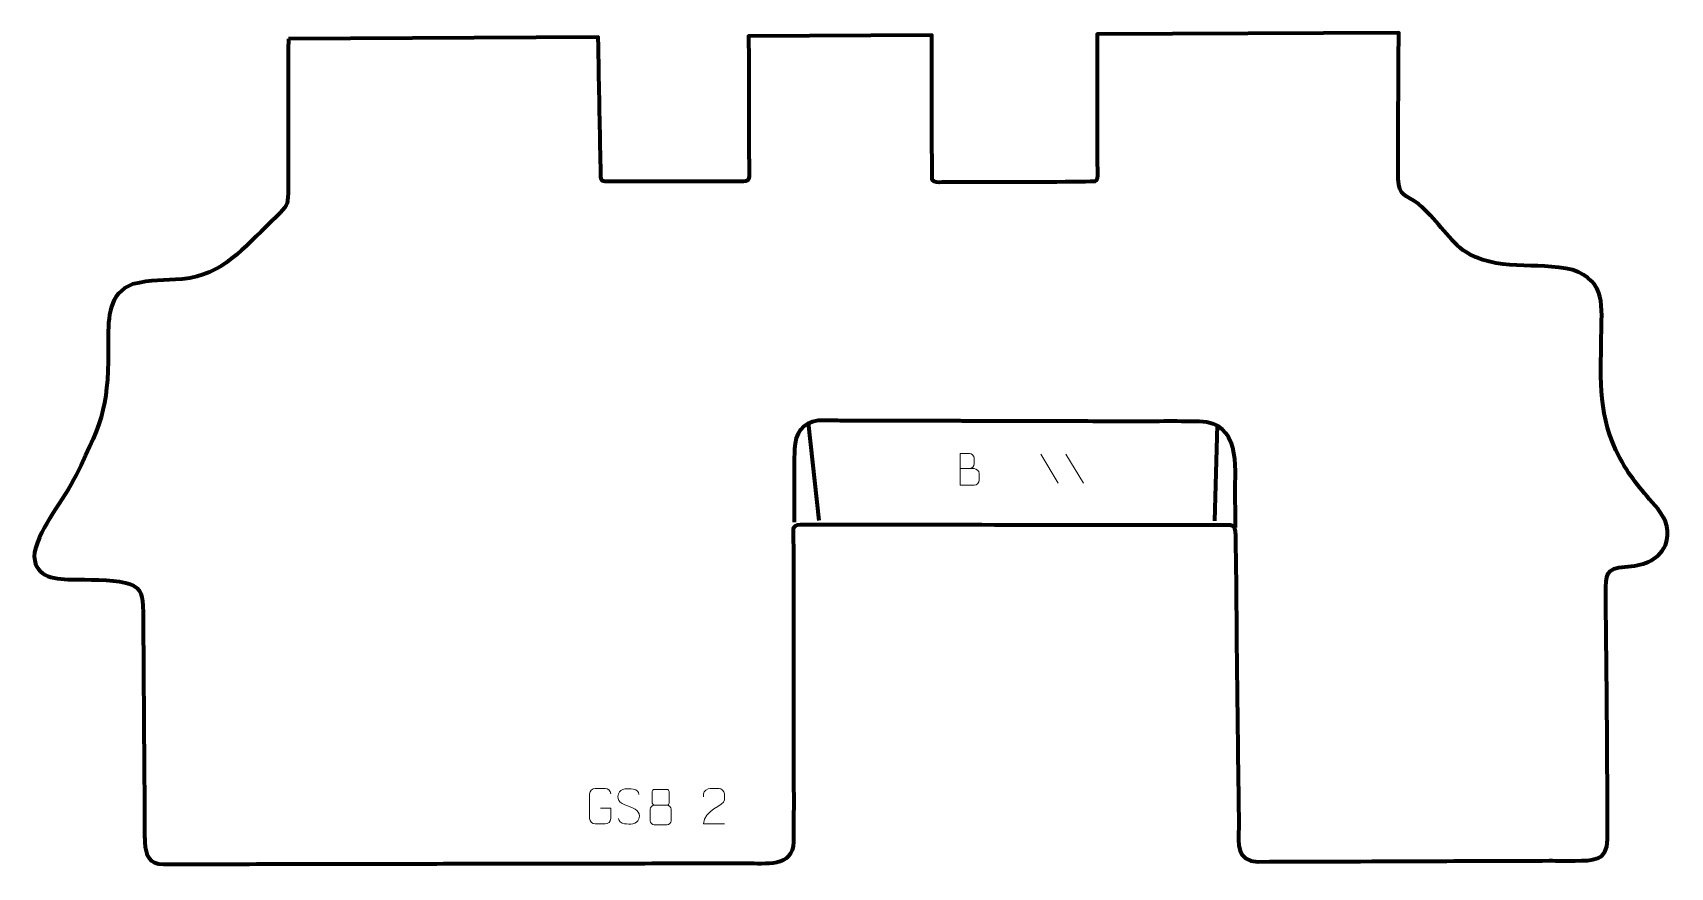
# Model space of a CAD drawing. Header units: millimetres. Extents: x 1115 to 2266, y 251 to 838.
import ezdxf

# ---------------------------------------------------------------- set-up
doc = ezdxf.new("R2010")
doc.units = ezdxf.units.MM
doc.header["$MEASUREMENT"] = 0
doc.layers.add('layer 1', color=7, linetype='Continuous')
doc.layers.add('layer 2', color=7, linetype='Continuous')

msp = doc.modelspace()

# ---------------------------------------------------------------- linework, layer by layer
at = {"layer": 'layer 1', "color": 142, "lineweight": 158}
msp.add_open_spline([(1650.5094, 493.2479), (1650.5625, 510.1689), (1649.9188, 528.157), (1650.7149, 544.9389), (1650.7149, 544.9389), (1651.216, 555.5016), (1655.7279, 563.8117), (1667.0439, 565.02), (1667.0439, 565.02), (1671.497, 565.3572), (1677.8644, 564.9764), (1682.5787, 564.9643), (1682.5787, 564.9643), (1708.0816, 564.8987), (1733.5844, 564.8323), (1759.0873, 564.7663), (1759.0873, 564.7663), (1763.2315, 564.7556), (1767.3756, 564.7449), (1771.5199, 564.7341), (1771.5199, 564.7341), (1771.5199, 564.7341), (1772.4762, 564.7316), (1772.4762, 564.7316), (1772.4762, 564.7316), (1778.852, 564.7152), (1785.2277, 564.6986), (1791.6033, 564.6822), (1791.6033, 564.6822), (1803.7172, 564.6508), (1815.8311, 564.6194), (1827.9449, 564.5881), (1827.9449, 564.5881), (1847.072, 564.5385), (1866.1992, 564.489), (1885.3262, 564.4394), (1885.3262, 564.4394), (1901.8642, 564.4038), (1918.5338, 564.7063), (1935.0532, 564.3317), (1935.0532, 564.3317), (1963.822, 563.6792), (1960.051, 533.0519), (1960.1082, 512.7197), (1960.1082, 512.7197), (1960.2031, 504.9963), (1960.2981, 497.2729), (1960.393, 489.5495)], degree=3, knots=[0, 0, 0, 0, 0.076923077, 0.076923077, 0.076923077, 0.076923077, 0.153846154, 0.153846154, 0.153846154, 0.153846154, 0.230769231, 0.230769231, 0.230769231, 0.230769231, 0.307692308, 0.307692308, 0.307692308, 0.307692308, 0.384615385, 0.384615385, 0.384615385, 0.384615385, 0.461538462, 0.461538462, 0.461538462, 0.461538462, 0.538461538, 0.538461538, 0.538461538, 0.538461538, 0.615384615, 0.615384615, 0.615384615, 0.615384615, 0.692307692, 0.692307692, 0.692307692, 0.692307692, 0.769230769, 0.769230769, 0.769230769, 0.769230769, 0.846153846, 0.846153846, 0.846153846, 0.846153846, 1, 1, 1, 1], dxfattribs=at)
for points in [[(1660.0198, 563.2511), (1660.0198, 563.2511), (1667.531, 494.4962), (1667.531, 494.4962)], [(1947.5957, 561.4666), (1947.5957, 561.4666), (1945.7375, 494.2512), (1945.7375, 494.2512)]]:
    msp.add_open_spline(points, degree=3, dxfattribs=at)
at = {"layer": 'layer 2', "color": 242, "lineweight": 158}
msp.add_open_spline([(1294.459, 833.4142), (1294.459, 833.4142), (1512.3799, 834.686), (1512.3799, 834.686), (1512.3799, 834.686), (1512.5002, 828.3084), (1512.6203, 821.9308), (1512.7406, 815.5532), (1512.7406, 815.5532), (1513.2272, 789.7295), (1513.7065, 763.9056), (1514.192, 738.0819), (1514.192, 738.0819), (1514.2927, 732.7259), (1515.0435, 732.9514), (1520.2385, 732.9562), (1520.2385, 732.9562), (1532.9313, 732.9677), (1545.628, 733.0154), (1558.3214, 733.0385), (1558.3214, 733.0385), (1576.9936, 733.0724), (1595.8343, 732.9282), (1614.4843, 733.1361), (1614.4843, 733.1361), (1617.1746, 733.1662), (1618.2006, 733.5249), (1618.4246, 736.4027), (1618.4246, 736.4027), (1618.6943, 739.868), (1618.4152, 745.8351), (1618.4043, 749.5702), (1618.4043, 749.5702), (1618.33, 774.9611), (1618.2569, 800.352), (1618.1832, 825.7429), (1618.1832, 825.7429), (1618.1739, 828.9167), (1618.1647, 832.0906), (1618.1555, 835.2644), (1618.1555, 835.2644), (1618.1555, 835.2644), (1747.0196, 835.9692), (1747.0196, 835.9692), (1747.0196, 835.9692), (1747.0321, 826.6032), (1746.9375, 734.8928), (1747.3158, 734.2111), (1747.3158, 734.2111), (1748.6192, 731.8621), (1751.577, 732.4822), (1754.1425, 732.4892), (1754.1425, 732.4892), (1766.8894, 732.5239), (1779.637, 732.5747), (1792.3841, 732.616), (1792.3841, 732.616), (1800.0141, 732.6408), (1859.4462, 732.4941), (1861.5562, 733.1041), (1861.5562, 733.1041), (1864.1577, 733.8563), (1863.3888, 739.7582), (1863.3825, 741.7035), (1863.3825, 741.7035), (1863.3212, 760.5581), (1863.2943, 779.414), (1863.2528, 798.2689), (1863.2528, 798.2689), (1863.2395, 804.3387), (1863.2261, 810.4085), (1863.2128, 816.4783), (1863.2128, 816.4783), (1863.1988, 822.8676), (1863.1847, 829.2569), (1863.1707, 835.6462), (1863.1707, 835.6462), (1863.1707, 835.6462), (1863.1686, 836.6046), (1863.1686, 836.6046), (1863.1686, 836.6046), (1863.1686, 836.6046), (2075.3402, 837.7018), (2075.3402, 837.7018), (2075.3402, 837.7018), (2075.2156, 803.4681), (2074.8279, 769.2351), (2074.9285, 735.0007), (2074.9285, 735.0007), (2075.3942, 722.0601), (2080.0084, 724.2728), (2089.3626, 717.062), (2089.3626, 717.062), (2101.1509, 707.1791), (2109.3252, 693.5678), (2120.5357, 684.6402), (2120.5357, 684.6402), (2144.212, 668.7388), (2171.9947, 676.9763), (2197.6059, 670.9092), (2197.6059, 670.9092), (2221.6066, 662.6618), (2217.9242, 644.7079), (2217.7954, 623.6973), (2217.7954, 623.6973), (2217.4414, 592.0867), (2215.4294, 567.5953), (2230.768, 538.4934), (2230.768, 538.4934), (2239.3109, 522.9153), (2246.5248, 515.5825), (2257.6747, 502.402), (2257.6747, 502.402), (2263.6803, 495.075), (2266.2864, 486.4123), (2262.8708, 477.2023), (2262.8708, 477.2023), (2257.2337, 465.443), (2246.407, 462.7762), (2234.4536, 461.9322), (2234.4536, 461.9322), (2221.123, 460.9911), (2220.7907, 456.1277), (2220.9277, 443.5399), (2220.9277, 443.5399), (2221.5519, 385.8052), (2222.1143, 327.915), (2222.2146, 270.1818), (2222.2146, 270.1818), (2222.2417, 254.589), (2211.4313, 255.3218), (2199.3228, 255.1311), (2199.3228, 255.1311), (2193.235, 255.0353), (2187.1419, 255.1631), (2181.0528, 255.1522), (2181.0528, 255.1522), (2155.5334, 255.0643), (2130.014, 254.9766), (2104.4946, 254.8887), (2104.4946, 254.8887), (2061.8233, 254.7416), (2019.1431, 254.509), (1976.473, 254.4297), (1976.473, 254.4297), (1960.9232, 254.8567), (1962.7385, 266.7383), (1962.7968, 278.6141), (1962.7968, 278.6141), (1962.8757, 294.6719), (1962.4382, 311.146), (1962.2507, 327.2478), (1962.2507, 327.2478), (1961.9545, 352.6751), (1961.6583, 378.1026), (1961.3622, 403.53), (1961.3622, 403.53), (1961.053, 430.339), (1961.0649, 457.2912), (1960.458, 484.0783), (1960.458, 484.0783), (1960.2627, 492.7014), (1958.1075, 491.4865), (1950.1972, 491.4447), (1950.1972, 491.4447), (1925.3486, 491.3134), (1900.4241, 491.4688), (1875.5674, 491.4909), (1875.5674, 491.4909), (1862.816, 491.5021), (1850.0647, 491.5134), (1837.3133, 491.5246), (1837.3133, 491.5246), (1824.8808, 491.5355), (1812.4482, 491.5465), (1800.0158, 491.5574), (1800.0158, 491.5574), (1752.4967, 491.5996), (1704.9769, 491.6841), (1657.4582, 491.7165), (1657.4582, 491.7165), (1648.4484, 491.7226), (1649.7111, 490.1792), (1649.7796, 481.5053), (1649.7796, 481.5053), (1650.0735, 444.3145), (1649.8427, 406.93), (1649.8671, 369.7172), (1649.8671, 369.7172), (1649.8914, 336.0082), (1650.2487, 302.1646), (1649.9378, 268.4728), (1649.9378, 268.4728), (1649.7719, 250.5052), (1629.2227, 253.4102), (1616.8938, 253.3899), (1616.8938, 253.3899), (1612.752, 253.3831), (1608.6102, 253.3762), (1604.4684, 253.3695), (1604.4684, 253.3695), (1598.4151, 253.3594), (1592.3616, 253.3495), (1586.3082, 253.3396), (1586.3082, 253.3396), (1579.9362, 253.3291), (1573.5642, 253.3186), (1567.1922, 253.3082), (1567.1922, 253.3082), (1561.4574, 253.2987), (1555.7226, 253.2893), (1549.9879, 253.2799), (1549.9879, 253.2799), (1524.4999, 253.238), (1499.0119, 253.1961), (1473.524, 253.1542), (1473.524, 253.1542), (1460.7799, 253.1333), (1448.0359, 253.1123), (1435.292, 253.0914), (1435.292, 253.0914), (1423.1852, 253.0715), (1411.0783, 253.0516), (1398.9715, 253.0316), (1398.9715, 253.0316), (1392.9182, 253.0217), (1386.8648, 253.0118), (1380.8114, 253.0019), (1380.8114, 253.0019), (1374.4394, 252.9913), (1368.0674, 252.9809), (1361.6954, 252.9705), (1361.6954, 252.9705), (1355.3234, 252.9599), (1348.9514, 252.9495), (1342.5794, 252.939), (1342.5794, 252.939), (1336.8446, 252.9296), (1331.1098, 252.9202), (1325.375, 252.9108), (1325.375, 252.9108), (1312.6311, 252.8898), (1299.887, 252.8689), (1287.143, 252.8479), (1287.143, 252.8479), (1260.3321, 252.8062), (1233.4654, 252.6555), (1206.6617, 252.7161), (1206.6617, 252.7161), (1196.3859, 252.7393), (1194.1449, 258.7492), (1193.5309, 268.0636), (1193.5309, 268.0636), (1193.1753, 273.4608), (1193.4015, 279.0777), (1193.3782, 284.5034), (1193.3782, 284.5034), (1193.3471, 288.3253), (1193.3159, 292.1472), (1193.2848, 295.969), (1193.2848, 295.969), (1193.1295, 315.0785), (1192.9744, 334.1878), (1192.8191, 353.2971), (1192.8191, 353.2971), (1192.6013, 380.3888), (1192.6025, 407.5267), (1192.1811, 434.6109), (1192.1811, 434.6109), (1191.9604, 443.7152), (1189.259, 448.4689), (1179.9338, 450.7145), (1179.9338, 450.7145), (1169.7255, 453.0362), (1152.7675, 452.9035), (1141.89, 452.9964), (1141.89, 452.9964), (1128.564, 453.25), (1114.7086, 455.0776), (1115.8329, 472.0669), (1115.8329, 472.0669), (1120.2387, 490.9041), (1136.3763, 508.666), (1145.1852, 526.3037), (1145.1852, 526.3037), (1165.1264, 566.6136), (1168.1117, 576.6466), (1167.7346, 621.921), (1167.7346, 621.921), (1167.7728, 637.3739), (1168.0451, 654.6653), (1184.9275, 660.6792), (1184.9275, 660.6792), (1198.3773, 664.1378), (1206.8298, 663.2106), (1219.8762, 664.3742), (1219.8762, 664.3742), (1248.578, 667.2057), (1262.8949, 686.3359), (1282.3576, 704.8499), (1282.3576, 704.8499), (1285.33, 707.6774), (1292.489, 714.0168), (1293.6613, 717.7968), (1293.6613, 717.7968), (1294.6669, 721.0395), (1294.2224, 734.8591), (1294.2317, 739.1892), (1294.2317, 739.1892), (1294.2982, 770.2803), (1294.3828, 801.3714), (1294.4566, 832.4624), (1294.4566, 832.4624), (1294.4566, 832.4624), (1294.459, 833.4142), (1294.459, 833.4142)], degree=3, knots=[0, 0, 0, 0, 0.0125, 0.0125, 0.0125, 0.0125, 0.025, 0.025, 0.025, 0.025, 0.0375, 0.0375, 0.0375, 0.0375, 0.05, 0.05, 0.05, 0.05, 0.0625, 0.0625, 0.0625, 0.0625, 0.075, 0.075, 0.075, 0.075, 0.0875, 0.0875, 0.0875, 0.0875, 0.1, 0.1, 0.1, 0.1, 0.1125, 0.1125, 0.1125, 0.1125, 0.125, 0.125, 0.125, 0.125, 0.1375, 0.1375, 0.1375, 0.1375, 0.15, 0.15, 0.15, 0.15, 0.1625, 0.1625, 0.1625, 0.1625, 0.175, 0.175, 0.175, 0.175, 0.1875, 0.1875, 0.1875, 0.1875, 0.2, 0.2, 0.2, 0.2, 0.2125, 0.2125, 0.2125, 0.2125, 0.225, 0.225, 0.225, 0.225, 0.2375, 0.2375, 0.2375, 0.2375, 0.25, 0.25, 0.25, 0.25, 0.2625, 0.2625, 0.2625, 0.2625, 0.275, 0.275, 0.275, 0.275, 0.2875, 0.2875, 0.2875, 0.2875, 0.3, 0.3, 0.3, 0.3, 0.3125, 0.3125, 0.3125, 0.3125, 0.325, 0.325, 0.325, 0.325, 0.3375, 0.3375, 0.3375, 0.3375, 0.35, 0.35, 0.35, 0.35, 0.3625, 0.3625, 0.3625, 0.3625, 0.375, 0.375, 0.375, 0.375, 0.3875, 0.3875, 0.3875, 0.3875, 0.4, 0.4, 0.4, 0.4, 0.4125, 0.4125, 0.4125, 0.4125, 0.425, 0.425, 0.425, 0.425, 0.4375, 0.4375, 0.4375, 0.4375, 0.45, 0.45, 0.45, 0.45, 0.4625, 0.4625, 0.4625, 0.4625, 0.475, 0.475, 0.475, 0.475, 0.4875, 0.4875, 0.4875, 0.4875, 0.5, 0.5, 0.5, 0.5, 0.5125, 0.5125, 0.5125, 0.5125, 0.525, 0.525, 0.525, 0.525, 0.5375, 0.5375, 0.5375, 0.5375, 0.55, 0.55, 0.55, 0.55, 0.5625, 0.5625, 0.5625, 0.5625, 0.575, 0.575, 0.575, 0.575, 0.5875, 0.5875, 0.5875, 0.5875, 0.6, 0.6, 0.6, 0.6, 0.6125, 0.6125, 0.6125, 0.6125, 0.625, 0.625, 0.625, 0.625, 0.6375, 0.6375, 0.6375, 0.6375, 0.65, 0.65, 0.65, 0.65, 0.6625, 0.6625, 0.6625, 0.6625, 0.675, 0.675, 0.675, 0.675, 0.6875, 0.6875, 0.6875, 0.6875, 0.7, 0.7, 0.7, 0.7, 0.7125, 0.7125, 0.7125, 0.7125, 0.725, 0.725, 0.725, 0.725, 0.7375, 0.7375, 0.7375, 0.7375, 0.75, 0.75, 0.75, 0.75, 0.7625, 0.7625, 0.7625, 0.7625, 0.775, 0.775, 0.775, 0.775, 0.7875, 0.7875, 0.7875, 0.7875, 0.8, 0.8, 0.8, 0.8, 0.8125, 0.8125, 0.8125, 0.8125, 0.825, 0.825, 0.825, 0.825, 0.8375, 0.8375, 0.8375, 0.8375, 0.85, 0.85, 0.85, 0.85, 0.8625, 0.8625, 0.8625, 0.8625, 0.875, 0.875, 0.875, 0.875, 0.8875, 0.8875, 0.8875, 0.8875, 0.9, 0.9, 0.9, 0.9, 0.9125, 0.9125, 0.9125, 0.9125, 0.925, 0.925, 0.925, 0.925, 0.9375, 0.9375, 0.9375, 0.9375, 0.95, 0.95, 0.95, 0.95, 0.9625, 0.9625, 0.9625, 0.9625, 0.975, 0.975, 0.975, 0.975, 1, 1, 1, 1], dxfattribs=at)
at = {"layer": 'layer 2', "color": 250, "lineweight": 9}
for points, knots in [([(1766.9751, 530.995), (1770.2341, 530.9954), (1773.4935, 530.9954), (1776.7532, 530.995), (1776.7532, 530.995), (1778.5225, 530.9795), (1780.2454, 529.4245), (1780.2454, 527.5887), (1780.2454, 527.5887), (1780.2451, 526.5779), (1780.2451, 523.8466), (1780.2454, 522.8355), (1780.2454, 522.8355), (1780.2613, 521.1714), (1778.88, 519.3676), (1776.8006, 519.3828), (1776.8006, 519.3828), (1773.5406, 519.3831), (1770.2809, 519.3831), (1767.0216, 519.3828), (1767.0216, 519.3828), (1767.0216, 526.8332), (1767.0216, 534.2833), (1767.0216, 541.7331), (1767.0216, 541.7331), (1769.1477, 541.7331), (1771.2741, 541.7331), (1773.4006, 541.7331), (1773.4006, 541.7331), (1774.9061, 541.7489), (1776.7841, 540.0377), (1776.8, 538.28), (1776.8, 538.28), (1776.7996, 536.4294), (1776.7996, 536.2987), (1776.8, 534.4478), (1776.8, 534.4478), (1776.8154, 532.5972), (1775.1545, 530.9795), (1773.3541, 530.995)], [0, 0, 0, 0, 0.090909091, 0.090909091, 0.090909091, 0.090909091, 0.181818182, 0.181818182, 0.181818182, 0.181818182, 0.272727273, 0.272727273, 0.272727273, 0.272727273, 0.363636364, 0.363636364, 0.363636364, 0.363636364, 0.454545455, 0.454545455, 0.454545455, 0.454545455, 0.545454545, 0.545454545, 0.545454545, 0.545454545, 0.636363636, 0.636363636, 0.636363636, 0.636363636, 0.727272727, 0.727272727, 0.727272727, 0.727272727, 0.818181818, 0.818181818, 0.818181818, 0.818181818, 1, 1, 1, 1]), ([(1514.0322, 291.9997), (1514.0322, 291.9997), (1521.2003, 291.9997), (1521.2003, 291.9997), (1521.2003, 291.9997), (1521.2003, 291.9997), (1521.2003, 284.8316), (1521.2003, 284.8316), (1521.2003, 284.8316), (1521.0606, 282.5082), (1519.3834, 281.0286), (1517.2356, 281.0178), (1517.2356, 281.0178), (1514.9038, 281.0182), (1512.5718, 281.0182), (1510.2403, 281.0178), (1510.2403, 281.0178), (1508.3154, 280.9124), (1506.3432, 282.7969), (1506.3544, 284.8142), (1506.3544, 284.8142), (1506.3548, 290.5843), (1506.3548, 296.354), (1506.3544, 302.1233), (1506.3544, 302.1233), (1506.3586, 304.2614), (1508.1054, 305.9806), (1510.2577, 305.9672), (1510.2577, 305.9672), (1512.5834, 305.9672), (1514.9095, 305.9672), (1517.2356, 305.9672), (1517.2356, 305.9672), (1519.1823, 306.0026), (1521.1737, 304.5111), (1521.2003, 302.0734)], [0, 0, 0, 0, 0.1, 0.1, 0.1, 0.1, 0.2, 0.2, 0.2, 0.2, 0.3, 0.3, 0.3, 0.3, 0.4, 0.4, 0.4, 0.4, 0.5, 0.5, 0.5, 0.5, 0.6, 0.6, 0.6, 0.6, 0.7, 0.7, 0.7, 0.7, 0.8, 0.8, 0.8, 0.8, 1, 1, 1, 1]), ([(1533.7773, 293.4908), (1529.529, 294.9612), (1524.6209, 296.757), (1526.626, 302.2773), (1526.626, 302.2773), (1528.1295, 306.4172), (1533.3431, 306.0287), (1536.9467, 305.4276), (1536.9467, 305.4276), (1539.8073, 304.9504), (1540.672, 303.7372), (1540.9826, 301.6531)], [0, 0, 0, 0, 0.25, 0.25, 0.25, 0.25, 0.5, 0.5, 0.5, 0.5, 1, 1, 1, 1]), ([(1550.3159, 303.8059), (1550.3159, 301.5929), (1550.3159, 297.9106), (1550.3159, 295.6973), (1550.3159, 295.6973), (1550.3309, 295.1899), (1551.1383, 294.2585), (1551.8384, 294.2597), (1551.8384, 294.2597), (1554.8083, 294.2599), (1557.7785, 294.175), (1560.7489, 294.1747), (1560.7489, 294.1747), (1561.546, 294.1789), (1562.2667, 294.9692), (1562.2641, 295.6899), (1562.2641, 295.6899), (1562.2638, 297.9059), (1562.2638, 301.5906), (1562.2641, 303.8059), (1562.2641, 303.8059), (1562.2456, 304.5167), (1561.6342, 305.2771), (1560.8003, 305.2697), (1560.8003, 305.2697), (1557.7832, 305.2694), (1554.7663, 305.2694), (1551.7497, 305.2697), (1551.7497, 305.2697), (1551.1233, 305.2773), (1550.2992, 304.5663), (1550.3159, 303.8059)], [0, 0, 0, 0, 0.111111111, 0.111111111, 0.111111111, 0.111111111, 0.222222222, 0.222222222, 0.222222222, 0.222222222, 0.333333333, 0.333333333, 0.333333333, 0.333333333, 0.444444444, 0.444444444, 0.444444444, 0.444444444, 0.555555556, 0.555555556, 0.555555556, 0.555555556, 0.666666667, 0.666666667, 0.666666667, 0.666666667, 0.777777778, 0.777777778, 0.777777778, 0.777777778, 1, 1, 1, 1]), ([(1601.1487, 281.0036), (1596.2343, 281.0039), (1591.3199, 281.0039), (1586.4058, 281.0036), (1586.4058, 281.0036), (1586.4058, 290.9359), (1601.0568, 293.5771), (1601.1487, 297.8874), (1601.1487, 297.8874), (1601.1484, 299.3115), (1601.1484, 300.7352), (1601.1487, 302.1585), (1601.1487, 302.1585), (1601.1318, 304.2356), (1599.009, 305.9604), (1597.338, 305.9777), (1597.338, 305.9777), (1595.2648, 305.9773), (1593.1919, 305.9773), (1591.1195, 305.9777), (1591.1195, 305.9777), (1589.2974, 305.9942), (1586.4727, 304.2021), (1586.4058, 302.1085), (1586.4058, 302.1085), (1586.4058, 302.1085), (1586.4058, 300.0537), (1586.4058, 300.0537)], [0, 0, 0, 0, 0.125, 0.125, 0.125, 0.125, 0.25, 0.25, 0.25, 0.25, 0.375, 0.375, 0.375, 0.375, 0.5, 0.5, 0.5, 0.5, 0.625, 0.625, 0.625, 0.625, 0.75, 0.75, 0.75, 0.75, 1, 1, 1, 1]), ([(1533.7773, 293.4907), (1537.7959, 291.844), (1542.8254, 289.9557), (1540.9914, 284.5954), (1540.9914, 284.5954), (1539.5316, 280.329), (1534.6208, 280.5857), (1530.8947, 281.1404), (1530.8947, 281.1404), (1528.1447, 281.5502), (1526.9238, 282.7637), (1526.5458, 284.8759)], [0, 0, 0, 0, 0.25, 0.25, 0.25, 0.25, 0.5, 0.5, 0.5, 0.5, 1, 1, 1, 1]), ([(1548.8571, 291.2877), (1548.8571, 288.1169), (1548.8571, 286.4148), (1548.8571, 283.2434), (1548.8571, 283.2434), (1548.8486, 282.0215), (1550.5465, 280.3288), (1551.7991, 280.3203), (1551.7991, 280.3203), (1554.7822, 280.3206), (1557.7655, 280.3206), (1560.7489, 280.3203), (1560.7489, 280.3203), (1562.0722, 280.332), (1563.6926, 281.9536), (1563.6815, 283.2528), (1563.6815, 283.2528), (1563.6812, 286.421), (1563.6812, 288.1198), (1563.6815, 291.2877), (1563.6815, 291.2877), (1563.6118, 292.6681), (1562.034, 294.2467), (1560.7286, 294.2406), (1560.7286, 294.2406), (1557.752, 294.2403), (1554.7754, 294.2403), (1551.7991, 294.2406), (1551.7991, 294.2406), (1550.7196, 294.247), (1548.8733, 292.6681), (1548.8571, 291.2877)], [0, 0, 0, 0, 0.111111111, 0.111111111, 0.111111111, 0.111111111, 0.222222222, 0.222222222, 0.222222222, 0.222222222, 0.333333333, 0.333333333, 0.333333333, 0.333333333, 0.444444444, 0.444444444, 0.444444444, 0.444444444, 0.555555556, 0.555555556, 0.555555556, 0.555555556, 0.666666667, 0.666666667, 0.666666667, 0.666666667, 0.777777778, 0.777777778, 0.777777778, 0.777777778, 1, 1, 1, 1])]:
    msp.add_open_spline(points, degree=3, knots=knots, dxfattribs=at)
for points in [[(1823.5353, 541.2673), (1823.5353, 541.2673), (1835.8996, 520.723), (1835.8996, 520.723)], [(1841.2652, 541.2673), (1841.2652, 541.2673), (1853.6295, 520.723), (1853.6295, 520.723)]]:
    msp.add_open_spline(points, degree=3, dxfattribs=at)

doc.saveas('drawing.dxf')
